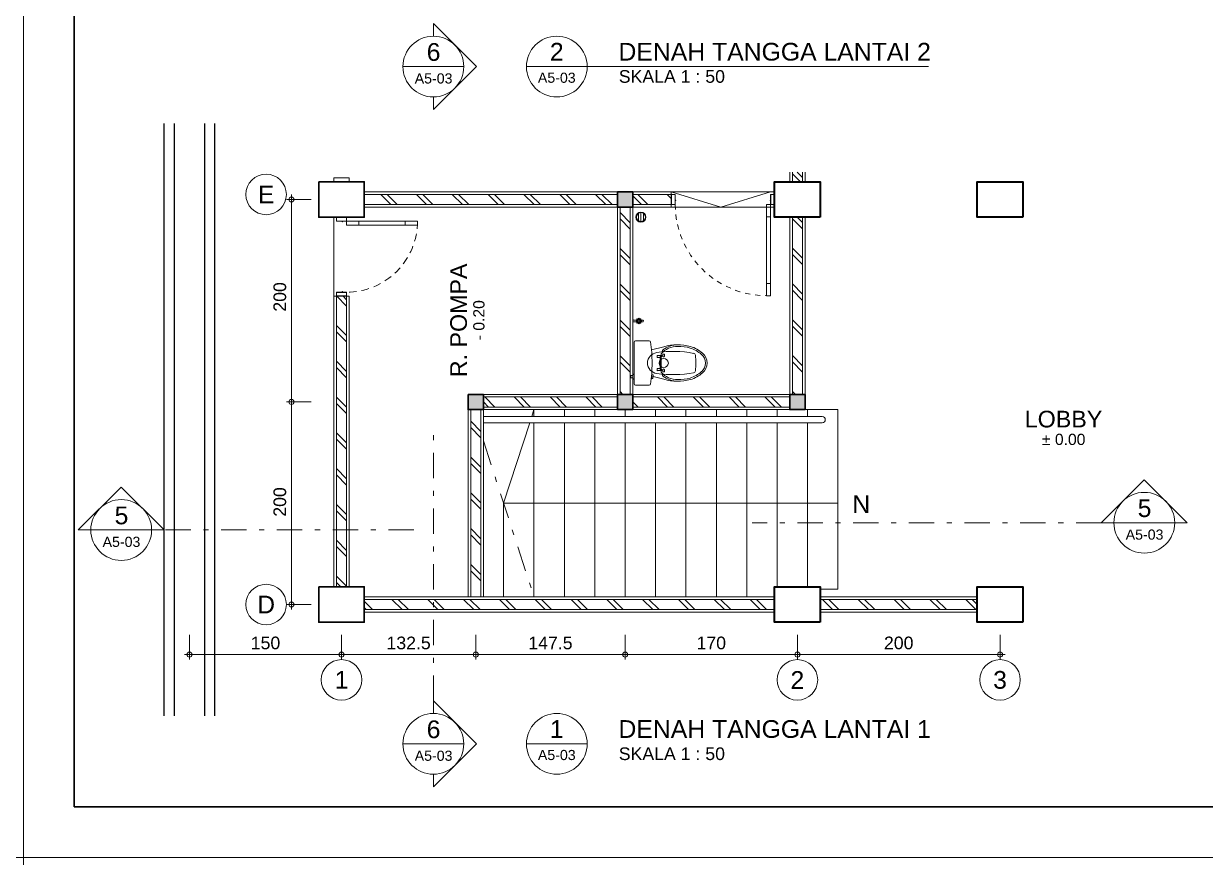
# Model space of a CAD drawing. Header units: millimetres. Extents: x -11 to 1625, y -267 to 180.
# Drawn here: x 1079.21 to 1102.54, y 8 to 24.47 of the extents above; entities that cross this region are included whole.
import ezdxf
from ezdxf.enums import TextEntityAlignment as Align

# ---------------------------------------------------------------- set-up
doc = ezdxf.new("R2010")
doc.units = ezdxf.units.MM
doc.linetypes.add('DASHDOT', pattern=[1, 0.5, -0.25, 0, -0.25])
doc.linetypes.add('HIDDEN', pattern=[0.375, 0.25, -0.125])
for name, color, linetype, lineweight in [('ars', 11, 'Continuous', 5), ('dinding', 5, 'Continuous', 15), ('GRS KOP', 1, 'Continuous', 35), ('kol', 1, 'Continuous', 40), ('KOLOM', 1, 'Continuous', 30), ('kop', 7, 'Continuous', 20), ('KUSEN', 30, 'Continuous', 15), ('lan', 7, 'Continuous', 15), ('not', 7, 'Continuous', 20), ('SANITAIR', 4, 'Continuous', 5), ('sol kol', 8, 'Continuous', 0), ('u', 6, 'Continuous', 20)]:
    doc.layers.add(name, color=color, linetype=linetype, lineweight=lineweight)
doc.styles.add('BARU', font='complex.shx')
doc.styles.add('S', font='SIMPLEX', dxfattribs={"width": 1.1})
doc.styles.get("Standard").update_dxf_attribs({"font": 'ARIALUNI.TTF'})
doc.dimstyles.new('SK 50', dxfattribs={"dimtxt": 0.25, "dimasz": 0.1, "dimexe": 0, "dimexo": 0, "dimgap": 0.1, "dimtad": 1, "dimdec": 0, "dimlfac": 50, "dimzin": 12, "dimdsep": 46, "dimtxsty": 'Standard', "dimblk": 'BULAT', "dimcen": 0.1, "dimclrd": 256, "dimclre": 256, "dimclrt": 256, "dimadec": 0, "dimazin": 3, "dimtfac": 1, "dimtdec": 0, "dimtofl": 0, "dimtmove": 0, "dimatfit": 3, "dimldrblk": 'BULAT', "dimfxl": 0, "dimtolj": 1, "dimtzin": 0, "dimlwd": -1, "dimlwe": -1, "dimarcsym": 0})
pattern_1 = [(135, (1113.98934, 15.99467), (-0.353553, -0.353553), []), (135, (1113.98934, 16.11967), (-0.353553, -0.353553), [])]

# ---------------------------------------------------------------- blocks, each defined once
blk = doc.blocks.new('P 70')
at = {"linetype": 'HIDDEN', "ltscale": 0.3}
blk.add_lwpolyline([(-0.74, 0.1, -0.414214), (-0.04, 0.8, -1.303225)], format="xyb", dxfattribs=at)
for points in [[(-0.04, 0.8), (-0.08, 0.8), (-0.08, 0.68), (-0.04, 0.68)], [(-0.04, 0.68), (-0.08, 0.68), (-0.08, 0.22), (-0.04, 0.22)], [(-0.04, 0.1), (-0.08, 0.1), (-0.08, 0.22), (-0.04, 0.22)], [(-0.735, 0.06), (-0.74, 0.06), (-0.74, 0.061), (-0.74, 0.1), (-0.78, 0.1), (-0.78, 0), (-0.74, 0), (-0.74, 0.056), (-0.735, 0.058)], [(-0.742, 0.002), (-0.778, 0.002), (-0.778, 0.098), (-0.742, 0.098)], [(-0.045, 0.06), (-0.04, 0.06), (-0.04, 0.061), (-0.04, 0.1), (0, 0.1), (0, 0), (-0.04, 0), (-0.04, 0.056), (-0.045, 0.058)], [(-0.038, 0.002), (-0.002, 0.002), (-0.002, 0.098), (-0.038, 0.098)]]:
    blk.add_lwpolyline(points, close=True)
blk = doc.blocks.new('KP')
at = {"layer": 'KOLOM'}
blk.add_lwpolyline([(0.075, -0.075), (-0.075, -0.075), (-0.075, 0.075), (0.075, 0.075), (0.075, -0.075)], dxfattribs=at)
blk = doc.blocks.new('KRAN ATAS')
for p, q in [((-0.019, 0.001), (-0.019, 0)), ((-0.019, 0), (0, 0)), ((-0.018, 0.002), (0, 0.002)), ((-0.009, 0.006), (-0.009, 0.04)), ((0.018, 0.002), (0, 0.002)), ((0.019, 0), (0, 0)), ((0.009, 0.006), (0.009, 0.04)), ((0.019, 0.001), (0.019, 0))]:
    blk.add_line(p, q)
for centre, radius, start, end in [((-0.021, 0.06), 0.0057, 92.509, 270.0343), ((-0.02, 0.06), 0.0057, 105.45, 257.2407), ((0, 0.06), 0.0223, 89.786, 270.2141), ((-0.015, 0.075), 0.0057, 47.464, 224.6597), ((-0.015, 0.074), 0.0057, 60.3207, 212.5415), ((-0.014, 0.046), 0.0057, 154.4974, 295.7282), ((-0.015, 0.045), 0.0057, 142.579, 307.6346), ((-0.018, 0.001), 0.0005, 90, 180), ((0, 0.06), 0.0162, 89.7094, 270.2949), ((-0.013, 0.006), 0.004, 270, 0), ((-0.041, 0.09), 0.0331, 343.1048, 7.2203), ((0, 0.06), 0.0102, 89.532, 270.4679), ((0, 0.096), 0.00865, 90, 191.4881), ((0, 0.08), 0.0057, 89.095, 165.324), ((0, 0.079), 0.0057, 89.095, 152.5938), ((0, 0.041), 0.0057, 205.9652, 266.0615), ((0, 0.04), 0.0057, 191.86, 266.0615), ((0, 0.096), 0.00865, 348.5119, 90), ((0, 0.08), 0.0057, 14.676, 90.905), ((0, 0.079), 0.0057, 27.4062, 90.905), ((0, 0.06), 0.0223, 269.7859, 90.214), ((0, 0.06), 0.0162, 269.7051, 90.2906), ((0, 0.06), 0.0102, 269.5321, 90.468), ((0, 0.04), 0.0057, 273.9385, 348.14), ((0, 0.041), 0.0057, 273.9385, 334.0348), ((0.041, 0.09), 0.0331, 172.7797, 196.8952), ((0.013, 0.006), 0.004, 180, 270), ((0.015, 0.045), 0.0057, 232.3654, 37.421), ((0.015, 0.075), 0.0057, 315.3403, 132.536), ((0.015, 0.074), 0.0057, 327.4585, 119.6793), ((0.014, 0.046), 0.0057, 244.2718, 25.5026), ((0.018, 0.001), 0.0005, 0, 90), ((0.021, 0.06), 0.0057, 269.9657, 87.491), ((0.02, 0.06), 0.0057, 282.7593, 74.55)]:
    blk.add_arc(centre, radius, start, end)
blk = doc.blocks.new('CLOSET ATAS')
for p, q in [((0, 0.207), (0, 0)), ((0.014, 0.22), (0.148, 0.22)), ((0.171, 0.13), (0.294, 0.161)), ((0.282, 0.125), (0.282, 0.107)), ((0, -0.206), (0, 0)), ((0.228, 0.073), (0.228, 0.058)), ((0.231, 0.075), (0.273, 0.075)), ((0.231, 0.055), (0.256, 0.055)), ((0.256, 0.055), (0.259, 0.063)), ((0.256, 0.055), (0.256, 0)), ((0.256, -0.055), (0.256, 0)), ((0.259, 0.063), (0.273, 0.063)), ((0.266, 0.075), (0.266, 0.088)), ((0.266, 0.063), (0.266, 0)), ((0.266, -0.063), (0.266, 0)), ((0.273, 0.075), (0.273, 0.063)), ((0.285, 0.085), (0.285, 0.065)), ((0.296, 0.088), (0.288, 0.088)), ((0.296, 0.062), (0.288, 0.062)), ((0.299, 0.085), (0.299, 0.065)), ((-0.013, -0.107), (-0.013, -0.164)), ((0.173, -0.116), (0.185, -0.116)), ((0.228, -0.073), (0.228, -0.058)), ((0.231, -0.055), (0.256, -0.055)), ((0.231, -0.075), (0.273, -0.075)), ((0.256, -0.055), (0.259, -0.063)), ((0.259, -0.063), (0.273, -0.063)), ((0.266, -0.075), (0.266, -0.088)), ((0.273, -0.075), (0.273, -0.063)), ((0.282, -0.125), (0.282, -0.107)), ((0.285, -0.065), (0.285, -0.085)), ((0.296, -0.062), (0.288, -0.062)), ((0.296, -0.088), (0.288, -0.088)), ((0.299, -0.065), (0.299, -0.085)), ((-0.013, -0.124), (-0.031, -0.124)), ((-0.031, -0.124), (-0.031, -0.146)), ((-0.031, -0.146), (-0.013, -0.146)), ((0.014, -0.22), (0.148, -0.22)), ((0.171, -0.138), (0.185, -0.138)), ((0.173, -0.151), (0.173, -0.138)), ((0.175, -0.154), (0.182, -0.154)), ((0.184, -0.138), (0.184, -0.151)), ((0.188, -0.119), (0.188, -0.136)), ((0.188, -0.134), (0.294, -0.161))]:
    blk.add_line(p, q)
blk.add_circle((0.292, 0), 0.046)
for centre, radius, start, end in [((0.014, 0.207), 0.0135, 90, 180), ((0.148, 0.205), 0.015, 8.087, 90), ((-1.27, 0.004), 1.447, 359.8599, 8.087), ((0.429, -0.051), 0.215, 89.4826, 138.7405), ((0.287, 0.125), 0.005, 128.7411, 180), ((0.429, -0.051), 0.231, 89.4826, 128.7411), ((0.431, -0.32), 0.5, 75.2789, 105.8515), ((0.431, -0.32), 0.484, 75.2789, 90), ((0.465, -0.141), 0.302, 48.5371, 73.1314), ((0.465, -0.141), 0.318, 48.5371, 73.1314), ((0.235, 0), 0.103, 95.4936, 264.5064), ((-1.27, -0.004), 1.447, 351.913, 0.1401), ((0.385, -0.951), 1.066, 79.0461, 98.6197), ((0.231, 0.073), 0.00271, 90, 180), ((0.231, 0.058), 0.00271, 180, 270), ((0.271, 0.088), 0.005, 138.7405, 180), ((0.288, 0.085), 0.00307, 90, 180), ((0.288, 0.065), 0.00307, 180, 270), ((0.296, 0.085), 0.00307, 0, 90), ((0.296, 0.065), 0.00307, 270, 0), ((0.585, 0.076), 0.02, 7.8459, 81.6038), ((0.035, 0), 0.575, 352.1541, 7.8459), ((0.59, 0), 0.114, 0, 48.6581), ((0.59, 0), 0.114, 311.3419, 0), ((0.59, 0), 0.13, 0, 48.6581), ((0.59, 0), 0.13, 311.3419, 0), ((-0.016, -0.123), 0.0171, 24.4122, 79.3868), ((0.185, -0.119), 0.00271, 0, 90), ((0.385, 0.948), 1.063, 261.358, 280.9763), ((0.231, -0.058), 0.00271, 90, 180), ((0.231, -0.073), 0.00271, 180, 270), ((0.271, -0.088), 0.005, 180, 221.2595), ((0.429, 0.051), 0.215, 221.2595, 270.5174), ((0.288, -0.065), 0.00307, 90, 180), ((0.288, -0.085), 0.00307, 180, 270), ((0.296, -0.065), 0.00307, 0, 90), ((0.296, -0.085), 0.00307, 270, 0), ((0.465, 0.141), 0.302, 286.8686, 311.4629), ((0.465, 0.141), 0.318, 286.8686, 311.4629), ((0.585, -0.076), 0.02, 278.3962, 352.1541), ((-0.016, -0.147), 0.0171, 280.6132, 335.5878), ((0.014, -0.206), 0.0135, 180, 270), ((0.148, -0.205), 0.015, 270, 351.913), ((0.175, -0.151), 0.00271, 180, 270), ((0.182, -0.151), 0.00271, 270, 0), ((0.185, -0.136), 0.00271, 270, 0), ((0.287, -0.125), 0.005, 180, 231.2589), ((0.429, 0.051), 0.231, 231.2589, 270.5174), ((0.431, 0.32), 0.5, 254.1485, 284.7211), ((0.431, 0.32), 0.484, 270, 284.7211)]:
    blk.add_arc(centre, radius, start, end)
blk = doc.blocks.new('*X6')
at = {"color": 0}
for p, q in [((18.491, 19.193), (18.579, 19.193)), ((18.499, 19.218), (18.572, 19.218)), ((18.499, 19.168), (18.572, 19.168))]:
    blk.add_line(p, q, dxfattribs=at)
blk = doc.blocks.new('SFLOOR')
for radius in [0.05, 0.0442]:
    blk.add_circle((0, 0), radius)
blk.add_blockref('*X6', (-18.535, -19.193))
blk = doc.blocks.new('NOTASI RUANG')
at = {"layer": 'not'}
for height, p in [(0.26, (-0.011, 0.3)), (0.175, (-0.009, -0.017))]:
    blk.add_attdef('RUANG', text='', height=height, dxfattribs=at).set_placement(p, align=Align.MIDDLE_CENTER)
blk = doc.blocks.new('kop')
at = {"layer": 'GRS KOP'}
blk.add_lwpolyline([(1, 54), (83, 54), (83, 1), (1, 1)], close=True, dxfattribs=at)
at = {"layer": 'kop', "color": 7}
for p, q in [((84, 55), (0, 55)), ((0, 55), (0, 0)), ((84, 55), (84, 0)), ((84, 55), (84, 0)), ((0, 0), (84, 0))]:
    blk.add_line(p, q, dxfattribs=at)
at = {"layer": 'kop', "style": 'BARU', "flags": 4}
for p, height in [((73.8, 5.4), 0.35), ((80.303, 5.382), 0.25), ((73.8, 4.9), 0.35), ((80.303, 4.882), 0.25), ((73.8, 4.4), 0.35), ((80.303, 4.382), 0.25)]:
    blk.add_attdef('-', p, '', height=height, dxfattribs=at)
at = {"layer": 'kop', "flags": 4}
for tag, p in [('AR-00', (78.057, 2.648)), ('00', (81.238, 2.647))]:
    blk.add_attdef(tag, text='', height=0.35, dxfattribs=at).set_placement(p, align=Align.MIDDLE)
blk = doc.blocks.new('Ndtpd')
blk.add_line((0.747, 0), (-0.747, 0))
blk.add_circle((0, 0), 0.747)
at = {"flags": 4}
for tag, height, p in [('NO', 0.5, (0, 0.148)), ('NOLBR', 0.3, (0, -0.398))]:
    blk.add_attdef(tag, text='', height=height, dxfattribs=at).set_placement(p, align=Align.CENTER)
for tag, p, height in [('NDTPD', (1.516, 0.148), 0.5), ('SKALA', (1.523, -0.398), 0.3)]:
    blk.add_attdef(tag, p, '', height=height, dxfattribs=at)
blk = doc.blocks.new('BULAT')
for p, q in [((-1, 0), (1, 0)), ((0, -1), (0, 1))]:
    blk.add_line(p, q)
blk.add_circle((0, 0), 0.5)
blk = doc.blocks.new('*D153')
at = {"layer": 'Defpoints', "color": 0, "ltscale": 0.15}
for p in [(1084.501, 16.995), (1084.889, 16.995), (1084.889, 12.995)]:
    blk.add_point(p, dxfattribs=at)
at = {"layer": 'u', "ltscale": 0.15}
for p, q in [((1084.889, 16.995), (1084.501, 16.995)), ((1084.501, 13.095), (1084.501, 16.895)), ((1084.889, 12.995), (1084.501, 12.995))]:
    blk.add_line(p, q, dxfattribs=at)
at = {"layer": 'u', "ltscale": 0.15, "xscale": 0.1, "yscale": 0.1, "zscale": 0.1}
for p, rotation in [((1084.501, 16.995), 90), ((1084.501, 12.995), 270)]:
    blk.add_blockref('BULAT', p, dxfattribs=dict(at, rotation=rotation))
at = {"layer": 'u', "ltscale": 0.15, "insert": (1084.273, 15.02), "char_height": 0.25, "attachment_point": 5, "rotation": 90}
blk.add_mtext('\\A1;200', dxfattribs=at)
blk = doc.blocks.new('NAV')
blk.add_circle((0, -0.4), 0.4)
at = {"style": 'S', "width": 0.75, "flags": 4}
blk.add_attdef('AV', text='', height=0.3, dxfattribs=at).set_placement((0, -0.4), align=Align.MIDDLE)
blk = doc.blocks.new('*D154')
at = {"layer": 'Defpoints', "color": 0, "ltscale": 0.15}
for p in [(1084.501, 20.995), (1084.889, 20.995), (1084.889, 16.995)]:
    blk.add_point(p, dxfattribs=at)
at = {"layer": 'u', "ltscale": 0.15}
for p, q in [((1084.889, 20.995), (1084.501, 20.995)), ((1084.501, 17.095), (1084.501, 20.895)), ((1084.889, 16.995), (1084.501, 16.995))]:
    blk.add_line(p, q, dxfattribs=at)
at = {"layer": 'u', "ltscale": 0.15, "xscale": 0.1, "yscale": 0.1, "zscale": 0.1}
for p, rotation in [((1084.501, 20.995), 90), ((1084.501, 16.995), 270)]:
    blk.add_blockref('BULAT', p, dxfattribs=dict(at, rotation=rotation))
at = {"layer": 'u', "ltscale": 0.15, "insert": (1084.273, 19.07), "char_height": 0.25, "attachment_point": 5, "rotation": 90}
blk.add_mtext('\\A1;200', dxfattribs=at)
blk = doc.blocks.new('*D155')
at = {"layer": 'Defpoints', "color": 0, "ltscale": 0.15}
for p in [(1085.489, 12.395), (1088.139, 12.395), (1085.489, 12.006)]:
    blk.add_point(p, dxfattribs=at)
at = {"layer": 'u', "ltscale": 0.15}
for p, q in [((1085.489, 12.395), (1085.489, 12.006)), ((1088.139, 12.395), (1088.139, 12.006)), ((1088.039, 12.006), (1085.589, 12.006))]:
    blk.add_line(p, q, dxfattribs=at)
at = {"layer": 'u', "ltscale": 0.15, "xscale": 0.1, "yscale": 0.1, "zscale": 0.1, "rotation": 180}
blk.add_blockref('BULAT', (1085.489, 12.006), dxfattribs=at)
at = {"layer": 'u', "ltscale": 0.15, "xscale": 0.1, "yscale": 0.1, "zscale": 0.1}
blk.add_blockref('BULAT', (1088.139, 12.006), dxfattribs=at)
at = {"layer": 'u', "ltscale": 0.15, "insert": (1086.814, 12.234), "char_height": 0.25, "attachment_point": 5}
blk.add_mtext('\\A1;132.5', dxfattribs=at)
blk = doc.blocks.new('*D156')
at = {"layer": 'Defpoints', "color": 0, "ltscale": 0.15}
for p in [(1088.139, 12.395), (1091.089, 12.395), (1088.139, 12.006)]:
    blk.add_point(p, dxfattribs=at)
at = {"layer": 'u', "ltscale": 0.15}
for p, q in [((1088.139, 12.395), (1088.139, 12.006)), ((1091.089, 12.395), (1091.089, 12.006)), ((1090.989, 12.006), (1088.239, 12.006))]:
    blk.add_line(p, q, dxfattribs=at)
at = {"layer": 'u', "ltscale": 0.15, "xscale": 0.1, "yscale": 0.1, "zscale": 0.1, "rotation": 180}
blk.add_blockref('BULAT', (1088.139, 12.006), dxfattribs=at)
at = {"layer": 'u', "ltscale": 0.15, "xscale": 0.1, "yscale": 0.1, "zscale": 0.1}
blk.add_blockref('BULAT', (1091.089, 12.006), dxfattribs=at)
at = {"layer": 'u', "ltscale": 0.15, "insert": (1089.614, 12.234), "char_height": 0.25, "attachment_point": 5}
blk.add_mtext('\\A1;147.5', dxfattribs=at)
blk = doc.blocks.new('*D157')
at = {"layer": 'Defpoints', "color": 0, "ltscale": 0.15}
for p in [(1091.089, 12.395), (1094.489, 12.395), (1091.089, 12.006)]:
    blk.add_point(p, dxfattribs=at)
at = {"layer": 'u', "ltscale": 0.15}
for p, q in [((1091.089, 12.395), (1091.089, 12.006)), ((1094.489, 12.395), (1094.489, 12.006)), ((1094.389, 12.006), (1091.189, 12.006))]:
    blk.add_line(p, q, dxfattribs=at)
at = {"layer": 'u', "ltscale": 0.15, "xscale": 0.1, "yscale": 0.1, "zscale": 0.1, "rotation": 180}
blk.add_blockref('BULAT', (1091.089, 12.006), dxfattribs=at)
at = {"layer": 'u', "ltscale": 0.15, "xscale": 0.1, "yscale": 0.1, "zscale": 0.1}
blk.add_blockref('BULAT', (1094.489, 12.006), dxfattribs=at)
at = {"layer": 'u', "ltscale": 0.15, "insert": (1092.789, 12.234), "char_height": 0.25, "attachment_point": 5}
blk.add_mtext('\\A1;170', dxfattribs=at)
blk = doc.blocks.new('*D158')
at = {"layer": 'Defpoints', "color": 0, "ltscale": 0.15}
for p in [(1082.489, 12.395), (1085.489, 12.395), (1082.489, 12.006)]:
    blk.add_point(p, dxfattribs=at)
at = {"layer": 'u', "ltscale": 0.15}
for p, q in [((1082.489, 12.395), (1082.489, 12.006)), ((1085.489, 12.395), (1085.489, 12.006)), ((1085.389, 12.006), (1082.589, 12.006))]:
    blk.add_line(p, q, dxfattribs=at)
at = {"layer": 'u', "ltscale": 0.15, "xscale": 0.1, "yscale": 0.1, "zscale": 0.1, "rotation": 180}
blk.add_blockref('BULAT', (1082.489, 12.006), dxfattribs=at)
at = {"layer": 'u', "ltscale": 0.15, "xscale": 0.1, "yscale": 0.1, "zscale": 0.1}
blk.add_blockref('BULAT', (1085.489, 12.006), dxfattribs=at)
at = {"layer": 'u', "ltscale": 0.15, "insert": (1083.989, 12.234), "char_height": 0.25, "attachment_point": 5}
blk.add_mtext('\\A1;150', dxfattribs=at)
blk = doc.blocks.new('*D162')
at = {"layer": 'Defpoints', "color": 0, "ltscale": 0.15}
for p in [(1094.489, 12.395), (1098.489, 12.395), (1094.489, 12.006)]:
    blk.add_point(p, dxfattribs=at)
at = {"layer": 'u', "ltscale": 0.15}
for p, q in [((1094.489, 12.395), (1094.489, 12.006)), ((1098.489, 12.395), (1098.489, 12.006)), ((1098.389, 12.006), (1094.589, 12.006))]:
    blk.add_line(p, q, dxfattribs=at)
at = {"layer": 'u', "ltscale": 0.15, "xscale": 0.1, "yscale": 0.1, "zscale": 0.1, "rotation": 180}
blk.add_blockref('BULAT', (1094.489, 12.006), dxfattribs=at)
at = {"layer": 'u', "ltscale": 0.15, "xscale": 0.1, "yscale": 0.1, "zscale": 0.1}
blk.add_blockref('BULAT', (1098.489, 12.006), dxfattribs=at)
at = {"layer": 'u', "ltscale": 0.15, "insert": (1096.489, 12.234), "char_height": 0.25, "attachment_point": 5}
blk.add_mtext('\\A1;200', dxfattribs=at)
blk = doc.blocks.new('Npkn')
for p, q in [((0, 0.849), (0.849, 0)), ((0, 0.849), (0, 0.6)), ((0.6, 0), (-0.6, 0)), ((0, -0.849), (0.849, 0)), ((0, -0.6), (0, -0.849))]:
    blk.add_line(p, q)
blk.add_circle((0, 0), 0.6)
at = {"color": 5, "style": 'S', "width": 0.75, "flags": 4}
blk.add_attdef('NO', text='', height=0.3, dxfattribs=at).set_placement((0.005, 0.113), align=Align.CENTER)
at = {"style": 'S', "width": 0.75, "flags": 4}
blk.add_attdef('NOLBR', text='', height=0.2, dxfattribs=at).set_placement((0.005, -0.334), align=Align.CENTER)
blk = doc.blocks.new('Npa')
for p, q in [((-0.849, 0), (0, 0.849)), ((0.849, 0), (0, 0.849)), ((0.849, 0), (-0.849, 0))]:
    blk.add_line(p, q)
blk.add_circle((0, 0), 0.6)
at = {"color": 5, "style": 'S', "width": 0.75, "flags": 4}
blk.add_attdef('NO', text='', height=0.3, dxfattribs=at).set_placement((0.005, 0.113), align=Align.CENTER)
at = {"style": 'S', "width": 0.75, "flags": 4}
blk.add_attdef('NOLBR', text='', height=0.2, dxfattribs=at).set_placement((0.005, -0.334), align=Align.CENTER)

msp = doc.modelspace()

# ---------------------------------------------------------------- hatches: boundary and pattern name
at = {"layer": 'ars'}
h = msp.add_hatch(dxfattribs=at)
h.set_pattern_fill('TEMBOK', color=256, scale=0.5, angle=90)
h.set_pattern_definition([(135, (1113.98934, 16.04467), (-0.353553, -0.353553), []), (135, (1113.98934, 16.16967), (-0.353553, -0.353553), [])])
h.paths.add_polyline_path([(1094.3893442, 21.5346715), (1094.3893442, 21.3446715), (1094.5893442, 21.3446715), (1094.5893442, 21.5346715)])
h = msp.add_hatch(dxfattribs=at)
h.set_pattern_fill('TEMBOK', color=256, scale=0.5, angle=90)
h.set_pattern_definition(pattern_1)
h.paths.add_polyline_path([(1090.9393442, 21.0946715), (1085.9393442, 21.0946715), (1085.9393442, 20.8946715), (1090.9393442, 20.8946715)])
h = msp.add_hatch(dxfattribs=at)
h.set_pattern_fill('TEMBOK', color=256, scale=0.5, angle=90)
h.set_pattern_definition(pattern_1)
h.paths.add_polyline_path([(1091.9993442, 20.8946715), (1091.9993442, 21.0946715), (1091.2393442, 21.0946715), (1091.2393442, 20.8946715)])
h = msp.add_hatch(dxfattribs=at)
h.set_pattern_fill('TEMBOK', color=256, scale=0.5, angle=90)
h.set_pattern_definition(pattern_1)
h.paths.add_polyline_path([(1090.9893442, 20.8446715), (1090.9893442, 17.1446715), (1091.1893442, 17.1446715), (1091.1893442, 20.8446715)])
h = msp.add_hatch(dxfattribs=at)
h.set_pattern_fill('TEMBOK', color=256, scale=0.5, angle=90)
h.set_pattern_definition([(135, (1113.98934, 17.98467), (-0.353553, -0.353553), []), (135, (1113.98934, 18.10967), (-0.353553, -0.353553), [])])
h.paths.add_polyline_path([(1094.3893442, 20.6446715), (1094.3893442, 17.1446715), (1094.5893442, 17.1446715), (1094.5893442, 20.6446715)])
h = msp.add_hatch(dxfattribs=at)
h.set_pattern_fill('TEMBOK', color=256, scale=0.5, angle=90)
h.set_pattern_definition([(135, (1113.98934, 15.94467), (-0.353553, -0.353553), []), (135, (1113.98934, 16.06967), (-0.353553, -0.353553), [])])
h.paths.add_polyline_path([(1085.3893442, 13.3446715), (1085.5893442, 13.3446715), (1085.5893442, 19.0846715), (1085.3893442, 19.0846715)])
h = msp.add_hatch(dxfattribs=at)
h.set_pattern_fill('TEMBOK', color=256, scale=0.5, angle=90)
h.set_pattern_definition([(135, (1113.98934, 16.04467), (-0.353553, -0.353553), []), (135, (1113.98934, 16.16967), (-0.353553, -0.353553), [])])
h.paths.add_polyline_path([(1091.2393442, 17.0946715), (1091.2393442, 16.8946715), (1094.3393442, 16.8946715), (1094.3393442, 17.0946715)])
h.paths.add_polyline_path([(1090.9393442, 16.8946715), (1090.9393442, 17.0946715), (1088.2893442, 17.0946715), (1088.2893442, 16.8946715)])
h = msp.add_hatch(dxfattribs=at)
h.set_pattern_fill('TEMBOK', color=256, scale=0.5, angle=90)
h.set_pattern_definition(pattern_1)
h.paths.add_polyline_path([(1088.0393442, 13.1446715), (1088.0393442, 16.8446715), (1088.2393442, 16.8446715), (1088.2393442, 13.1446715)])
h = msp.add_hatch(dxfattribs=at)
h.set_pattern_fill('TEMBOK', color=256, scale=0.5, angle=90)
h.set_pattern_definition(pattern_1)
h.paths.add_polyline_path([(1085.9393442, 13.0946715), (1085.9393442, 12.8946715), (1094.0893442, 12.8946715), (1094.0893442, 13.0946715)])
h = msp.add_hatch(dxfattribs=at)
h.set_pattern_fill('TEMBOK', color=256, scale=0.5, angle=90)
h.set_pattern_definition([(135, (1107.63934, 15.99467), (-0.353553, -0.353553), []), (135, (1107.63934, 16.11967), (-0.353553, -0.353553), [])])
h.paths.add_polyline_path([(1098.0393442, 12.8946715), (1098.0393442, 13.0946715), (1094.8893442, 13.0946715), (1094.8893442, 12.8946715)])
at = {"layer": 'sol kol'}
for points in [[(1090.9393442, 21.1446715), (1090.9393442, 20.8446715), (1091.2393442, 20.8446715), (1091.2393442, 21.1446715)], [(1087.9893442, 17.1446715), (1087.9893442, 16.8446715), (1088.2893442, 16.8446715), (1088.2893442, 17.1446715)], [(1090.9393442, 17.1446715), (1090.9393442, 16.8446715), (1091.2393442, 16.8446715), (1091.2393442, 17.1446715)], [(1094.3393442, 17.1446715), (1094.3393442, 16.8446715), (1094.6393442, 16.8446715), (1094.6393442, 17.1446715)]]:
    msp.add_hatch(color=256, dxfattribs=at).paths.add_polyline_path(points)

# ---------------------------------------------------------------- linework, layer by layer
for p, q in [((1081.9893442, 10.7966123), (1081.9893442, 22.4946715)), ((1082.1893442, 10.7966123), (1082.1893442, 22.4946715)), ((1082.7893442, 10.7966123), (1082.7893442, 22.4946715)), ((1082.9893442, 10.7966123), (1082.9893442, 22.4946715))]:
    msp.add_line(p, q)
at = {"layer": 'ars'}
for p, q in [((1094.9768442, 16.7071715), (1088.2893442, 16.7071715)), ((1094.9768442, 16.5821715), (1088.2893442, 16.5821715))]:
    msp.add_line(p, q, dxfattribs=at)
for points in [[(1094.5893442, 21.5346715), (1094.5893442, 21.3446715), (1094.3893442, 21.3446715), (1094.3893442, 21.5346715)], [(1091.9993442, 21.0946715), (1091.2393442, 21.0946715), (1091.2393442, 20.8946715), (1091.9993442, 20.8946715)], [(1091.9993442, 21.1446715), (1092.9793442, 20.8446715), (1093.9593442, 21.1446715)], [(1085.3893442, 13.3446715), (1085.3893442, 19.0846715), (1085.5893442, 19.0846715), (1085.5893442, 13.3446715)], [(1090.9393442, 17.0946715), (1088.2893442, 17.0946715), (1088.2893442, 16.8946715), (1090.9393442, 16.8946715)], [(1091.2393442, 16.8946715), (1094.3393442, 16.8946715), (1094.3393442, 17.0946715), (1091.2393442, 17.0946715)], [(1094.0393442, 13.0946715), (1085.9393442, 13.0946715)], [(1098.0393442, 13.0946715), (1094.9393442, 13.0946715)], [(1085.9393442, 12.8946715), (1094.0393442, 12.8946715)], [(1094.9393442, 12.8946715), (1098.0393442, 12.8946715)]]:
    msp.add_lwpolyline(points, dxfattribs=at)
for points in [[(1090.9393442, 21.0946715), (1085.9393442, 21.0946715), (1085.9393442, 20.8946715), (1090.9393442, 20.8946715)], [(1091.9993442, 20.8446715), (1094.0393442, 20.8446715), (1094.0393442, 21.1446715), (1091.9993442, 21.1446715)], [(1090.9893442, 20.8446715), (1090.9893442, 17.1446715), (1091.1893442, 17.1446715), (1091.1893442, 20.8446715)], [(1094.3893442, 20.6446715), (1094.3893442, 17.1446715), (1094.5893442, 17.1446715), (1094.5893442, 20.6446715)], [(1088.0393442, 13.1446715), (1088.0393442, 16.8446715), (1088.2393442, 16.8446715), (1088.2393442, 13.1446715)]]:
    msp.add_lwpolyline(points, close=True, dxfattribs=at)
msp.add_arc((1094.9768442, 16.6446715), 0.0625, 270, 90, dxfattribs=at)
at = {"layer": 'dinding'}
for points in [[(1094.6393442, 21.5346715), (1094.6393442, 21.3446715), (1094.3393442, 21.3446715), (1094.3393442, 21.5346715)], [(1091.9993442, 21.1446715), (1091.2393442, 21.1446715), (1091.2393442, 20.8446715), (1091.9993442, 20.8446715)], [(1085.3393442, 13.3446715), (1085.3393442, 19.0846715), (1085.6393442, 19.0846715), (1085.6393442, 13.3446715)], [(1094.0393442, 13.1446715), (1085.9393442, 13.1446715)], [(1098.0393442, 13.1446715), (1094.9393442, 13.1446715)], [(1085.9393442, 12.8446715), (1094.0393442, 12.8446715)], [(1094.9393442, 12.8446715), (1098.0393442, 12.8446715)]]:
    msp.add_lwpolyline(points, dxfattribs=at)
for points in [[(1085.3393442, 21.3446715), (1085.3393442, 21.4246715), (1085.6393442, 21.4246715), (1085.6393442, 21.3446715)], [(1090.9393442, 21.1446715), (1085.9393442, 21.1446715), (1085.9393442, 20.8446715), (1090.9393442, 20.8446715)], [(1090.9393442, 20.8446715), (1090.9393442, 17.1446715), (1091.2393442, 17.1446715), (1091.2393442, 20.8446715)], [(1094.3393442, 20.6446715), (1094.3393442, 17.1446715), (1094.6393442, 17.1446715), (1094.6393442, 20.6446715)], [(1094.3393442, 17.1446715), (1088.2893442, 17.1446715), (1088.2893442, 16.8446715), (1094.3393442, 16.8446715)], [(1087.9893442, 13.1446715), (1087.9893442, 16.8446715), (1088.2893442, 16.8446715), (1088.2893442, 13.1446715)]]:
    msp.add_lwpolyline(points, close=True, dxfattribs=at)
at = {"layer": 'kol'}
for points in [[(1094.9393442, 20.6446715), (1094.0393442, 20.6446715), (1094.0393442, 21.3446715), (1094.9393442, 21.3446715)], [(1098.9393442, 20.6446715), (1098.0393442, 20.6446715), (1098.0393442, 21.3446715), (1098.9393442, 21.3446715)], [(1094.9393442, 12.6446715), (1094.0393442, 12.6446715), (1094.0393442, 13.3446715), (1094.9393442, 13.3446715)], [(1098.9393442, 12.6446715), (1098.0393442, 12.6446715), (1098.0393442, 13.3446715), (1098.9393442, 13.3446715)]]:
    msp.add_lwpolyline(points, close=True, dxfattribs=at)
at = {"layer": 'KOLOM'}
for points in [[(1085.0393442, 21.3446715), (1085.0393442, 20.6446715), (1085.9393442, 20.6446715), (1085.9393442, 21.3446715)], [(1085.0393442, 13.3446715), (1085.0393442, 12.6446715), (1085.9393442, 12.6446715), (1085.9393442, 13.3446715)]]:
    msp.add_lwpolyline(points, close=True, dxfattribs=at)
at = {"layer": 'KUSEN'}
for points in [[(1092.0891208, 20.9746715), (1092.0793442, 20.9746715), (1092.0793442, 20.9717668), (1092.0793442, 20.8946715), (1091.9993442, 20.8946715), (1091.9993442, 21.0946715), (1092.0793442, 21.0946715), (1092.0793442, 20.9816836), (1092.0891208, 20.978166)], [(1092.0753442, 21.0906715), (1092.0033442, 21.0906715), (1092.0033442, 20.8986715), (1092.0753442, 20.8986715)], [(1093.9495676, 20.9746715), (1093.9593442, 20.9746715), (1093.9593442, 20.9717668), (1093.9593442, 20.8946715), (1094.0393442, 20.8946715), (1094.0393442, 21.0946715), (1093.9593442, 21.0946715), (1093.9593442, 20.9816836), (1093.9495676, 20.978166)], [(1093.9633442, 21.0906715), (1094.0353442, 21.0906715), (1094.0353442, 20.8986715), (1093.9633442, 20.8986715)], [(1093.9593442, 20.8946715), (1093.8793442, 20.8946715), (1093.8793442, 20.6546715), (1093.9593442, 20.6546715)], [(1093.9593442, 19.3346715), (1093.8793442, 19.3346715), (1093.8793442, 20.6546715), (1093.9593442, 20.6546715)], [(1093.9593442, 19.0946715), (1093.8793442, 19.0946715), (1093.8793442, 19.3346715), (1093.9593442, 19.3346715)]]:
    msp.add_lwpolyline(points, close=True, dxfattribs=at)
at = {"layer": 'KUSEN', "linetype": 'HIDDEN', "ltscale": 0.3}
msp.add_lwpolyline([(1092.0793442, 20.8946715, 0.4142135624), (1093.8793442, 19.0946715, 1.3032253728)], format="xyb", dxfattribs=at)
at = {"layer": 'lan'}
for p, q in [((1089.2893442, 16.8446715), (1089.2447496, 16.7071715)), ((1089.2893442, 16.8446715), (1089.2893442, 16.7071715)), ((1089.8893442, 16.8446715), (1089.8893442, 16.7071715)), ((1090.4893442, 16.8446715), (1090.4893442, 16.7071715)), ((1091.0893442, 16.8446715), (1091.0893442, 16.7071715)), ((1091.6893442, 16.8446715), (1091.6893442, 16.7071715)), ((1092.2893442, 16.8446715), (1092.2893442, 16.7071715)), ((1092.8893442, 16.8446715), (1092.8893442, 16.7071715)), ((1093.4893442, 16.8446715), (1093.4893442, 16.7071715)), ((1094.0893442, 16.8446715), (1094.0893442, 16.7071715)), ((1094.6393442, 16.8446715), (1095.2893442, 16.8446715)), ((1094.6893442, 16.8446715), (1094.6893442, 16.7071715)), ((1095.2893442, 16.8446715), (1095.2893442, 13.2946715)), ((1089.2042091, 16.5821715), (1088.6893442, 14.9946715)), ((1089.2893442, 16.5821715), (1089.2893442, 13.1446715)), ((1089.8893442, 16.5821715), (1089.8893442, 13.1446715)), ((1090.4893442, 16.5821715), (1090.4893442, 13.1446715)), ((1091.0893442, 16.5821715), (1091.0893442, 13.1446715)), ((1091.6893442, 16.5821715), (1091.6893442, 13.1446715)), ((1092.2893442, 16.5821715), (1092.2893442, 13.1446715)), ((1092.8893442, 16.5821715), (1092.8893442, 13.1446715)), ((1093.4893442, 16.5821715), (1093.4893442, 13.1446715)), ((1094.0893442, 16.5821715), (1094.0893442, 13.3446715)), ((1094.6893442, 16.5821715), (1094.6893442, 13.3446715)), ((1088.6893442, 14.9946715), (1088.6893442, 13.1446715)), ((1095.2893442, 13.2946715), (1094.9393442, 13.2946715))]:
    msp.add_line(p, q, dxfattribs=at)
at = {"layer": 'lan', "linetype": 'DASHDOT'}
msp.add_line((1088.2893442, 16.2280048), (1089.2893442, 13.1446715), dxfattribs=at)
at = {"layer": 'lan'}
for points in [[(1085.3393442, 19.0846715), (1085.3393442, 20.6446715)], [(1093.9293442, 16.8446715), (1088.2893442, 16.8446715)]]:
    msp.add_lwpolyline(points, dxfattribs=at)
at = {"layer": 'not'}
for p, q in [((1090.3393442, 23.6199393), (1097.0781567, 23.6199393)), ((1095.2893442, 14.9946715), (1088.6893442, 14.9946715))]:
    msp.add_line(p, q, dxfattribs=at)
at = {"layer": 'not', "linetype": 'DASHDOT'}
for p, q in [((1087.302337, 11.0905205), (1087.302337, 16.472975)), ((1086.9149886, 14.4665024), (1081.9893442, 14.4665024)), ((1100.4893442, 14.6101589), (1093.5966392, 14.6101589))]:
    msp.add_line(p, q, dxfattribs=at)
at = {"layer": 'u'}
msp.add_lwpolyline([(1091.9993442, 20.8446715), (1091.9993442, 21.1446715)], dxfattribs=at)

# ---------------------------------------------------------------- block references
ref = msp.add_blockref('NOTASI RUANG', (1088.1791398, 18.6213345), dxfattribs=dict(xscale=1.264792453639075, yscale=1.264792453639075, zscale=1.264792453639075, rotation=90))
ref.add_attrib('RUANG', '- 0.20', dxfattribs={"layer": 'not', "height": 0.22157254, "rotation": 90}).set_placement((1088.2009698, 18.6103704), align=Align.MIDDLE_CENTER)
ref.add_attrib('RUANG', 'R. POMPA', dxfattribs={"layer": 'not', "height": 0.32863547, "rotation": 90}).set_placement((1087.7999709, 18.6072029), align=Align.MIDDLE_CENTER)
ref = msp.add_blockref('NOTASI RUANG', (1099.7568292, 16.278057), dxfattribs=dict(xscale=1.264792453639075, yscale=1.264792453639075, zscale=1.264792453639075))
ref.add_attrib('RUANG', '%%P 0.00', dxfattribs={"layer": 'not', "height": 0.22157254}).set_placement((1099.7458651, 16.2562269), align=Align.MIDDLE_CENTER)
ref.add_attrib('RUANG', 'LOBBY', dxfattribs={"layer": 'not', "height": 0.32863547}).set_placement((1099.7426976, 16.6572258), align=Align.MIDDLE_CENTER)
at = {"layer": 'KOLOM', "xscale": -2, "yscale": 2, "zscale": 2, "rotation": 270}
for p in [(1091.0893442, 20.9946715), (1088.1393442, 16.9946715), (1091.0893442, 16.9946715), (1094.4893442, 16.9946715)]:
    msp.add_blockref('KP', p, dxfattribs=at)
at = {"layer": 'kop'}
for p in [(995.2141622, 8.0000005), (1079.214162, 7.9999999), (995.2141622, -47)]:
    msp.add_blockref('kop', p, dxfattribs=at)
at = {"layer": 'KUSEN', "xscale": -2, "yscale": 2, "zscale": 2, "rotation": 270}
msp.add_blockref('P 70', (1085.3893442, 20.6446715), dxfattribs=at)
at = {"layer": 'not'}
ref = msp.add_blockref('Npkn', (1087.302337, 23.6199393), dxfattribs=at)
ref.add_attrib('NO', '6', dxfattribs={"layer": '0', "height": 0.35, "flags": 4}).set_placement((1087.3071027, 23.732842), align=Align.CENTER)
ref.add_attrib('NOLBR', 'A5-03', dxfattribs={"layer": '0', "height": 0.2, "flags": 4}).set_placement((1087.3071027, 23.2857016), align=Align.CENTER)
ref = msp.add_blockref('Ndtpd', (1089.7393442, 23.6199393), dxfattribs=dict(at, xscale=0.803212851405533, yscale=0.803212851405533, zscale=0.803212851405533))
ref.add_attrib('NO', '2', dxfattribs={"layer": '0', "height": 0.35, "flags": 4}).set_placement((1089.739017, 23.7384652), align=Align.CENTER)
ref.add_attrib('NDTPD', 'DENAH TANGGA LANTAI 2', (1090.9570288, 23.7384652), dxfattribs={"layer": '0', "height": 0.35, "flags": 4})
ref.add_attrib('NOLBR', 'A5-03', dxfattribs={"layer": '0', "height": 0.2, "flags": 4}).set_placement((1089.739017, 23.2999694), align=Align.CENTER)
ref.add_attrib('SKALA', 'SKALA 1 : 50', (1090.9628289, 23.2999694), dxfattribs={"layer": '0', "height": 0.25, "flags": 4})
ref = msp.add_blockref('NAV', (1084.0008338, 21.4946715), dxfattribs=at)
ref.add_attrib('AV', 'E', dxfattribs={"layer": '0', "height": 0.35, "flags": 4}).set_placement((1084.0008338, 21.0946715), align=Align.MIDDLE)
ref = msp.add_blockref('Npa', (1101.3378723, 14.6101589), dxfattribs=at)
ref.add_attrib('NO', '5', dxfattribs={"layer": '0', "height": 0.35, "flags": 4}).set_placement((1101.3426379, 14.7230615), align=Align.CENTER)
ref.add_attrib('NOLBR', 'A5-03', dxfattribs={"layer": '0', "height": 0.2, "flags": 4}).set_placement((1101.3426379, 14.2759211), align=Align.CENTER)
ref = msp.add_blockref('Npa', (1081.1408161, 14.4665024), dxfattribs=at)
ref.add_attrib('NO', '5', dxfattribs={"layer": '0', "height": 0.35, "flags": 4}).set_placement((1081.1455817, 14.5794051), align=Align.CENTER)
ref.add_attrib('NOLBR', 'A5-03', dxfattribs={"layer": '0', "height": 0.2, "flags": 4}).set_placement((1081.1455817, 14.1322647), align=Align.CENTER)
ref = msp.add_blockref('NAV', (1084.0008338, 13.3946715), dxfattribs=at)
ref.add_attrib('AV', 'D', dxfattribs={"layer": '0', "height": 0.35, "flags": 4}).set_placement((1084.0008338, 12.9946715), align=Align.MIDDLE)
ref = msp.add_blockref('NAV', (1085.4893442, 11.906161), dxfattribs=at)
ref.add_attrib('AV', '1', dxfattribs={"layer": '0', "height": 0.35, "flags": 4}).set_placement((1085.4893442, 11.506161), align=Align.MIDDLE)
ref = msp.add_blockref('NAV', (1094.4893442, 11.906161), dxfattribs=at)
ref.add_attrib('AV', '2', dxfattribs={"layer": '0', "height": 0.35, "flags": 4}).set_placement((1094.4893442, 11.506161), align=Align.MIDDLE)
ref = msp.add_blockref('NAV', (1098.4893442, 11.906161), dxfattribs=at)
ref.add_attrib('AV', '3', dxfattribs={"layer": '0', "height": 0.35, "flags": 4}).set_placement((1098.4893442, 11.506161), align=Align.MIDDLE)
ref = msp.add_blockref('Npkn', (1087.302337, 10.2419924), dxfattribs=at)
ref.add_attrib('NO', '6', dxfattribs={"layer": '0', "height": 0.35, "flags": 4}).set_placement((1087.3071027, 10.354895), align=Align.CENTER)
ref.add_attrib('NOLBR', 'A5-03', dxfattribs={"layer": '0', "height": 0.2, "flags": 4}).set_placement((1087.3071027, 9.9077546), align=Align.CENTER)
ref = msp.add_blockref('Ndtpd', (1089.7393442, 10.2419924), dxfattribs=dict(at, xscale=0.803212851405533, yscale=0.803212851405533, zscale=0.803212851405533))
ref.add_attrib('NO', '1', dxfattribs={"layer": '0', "height": 0.35, "flags": 4}).set_placement((1089.739017, 10.3605182), align=Align.CENTER)
ref.add_attrib('NDTPD', 'DENAH TANGGA LANTAI 1', (1090.9570288, 10.3605182), dxfattribs={"layer": '0', "height": 0.35, "flags": 4})
ref.add_attrib('NOLBR', 'A5-03', dxfattribs={"layer": '0', "height": 0.2, "flags": 4}).set_placement((1089.739017, 9.9220225), align=Align.CENTER)
ref.add_attrib('SKALA', 'SKALA 1 : 50', (1090.9628289, 9.9220225), dxfattribs={"layer": '0', "height": 0.25, "flags": 4})
at = {"layer": 'SANITAIR', "yscale": 2, "zscale": 2}
for name, p, xscale, rotation in [('SFLOOR', (1091.4003263, 20.6468639), 2, 90), ('KRAN ATAS', (1091.2393442, 18.5946715), -2, 270)]:
    msp.add_blockref(name, p, dxfattribs=dict(at, xscale=xscale, rotation=rotation))
at = {"layer": 'SANITAIR', "xscale": 2, "yscale": 2, "zscale": 2}
msp.add_blockref('CLOSET ATAS', (1091.2653442, 17.7647189), dxfattribs=at)

# ---------------------------------------------------------------- texts
at = {"layer": 'not', "insert": (1095.3843397, 15.1529548), "char_height": 0.35, "attachment_point": 1}
msp.add_mtext_dynamic_manual_height_columns('\\pi0.18904;N', width=0.653350907, gutter_width=12.5, heights=[0], dxfattribs=at)

# ---------------------------------------------------------------- dimensions: what is measured, and where the dimension line sits
at = {"layer": 'u', "ltscale": 0.15}
for base, p1, p2, picture, middle in [((1084.5008338, 20.9946715), (1084.8893442, 16.9946715), (1084.8893442, 20.9946715), '*D154', (1084.5008338, 19.0696715)), ((1084.5008338, 16.9946715), (1084.8893442, 12.9946715), (1084.8893442, 16.9946715), '*D153', (1084.5008338, 15.0196715))]:
    dim = msp.add_linear_dim(base=base, p1=p1, p2=p2, angle=90, dimstyle='SK 50', dxfattribs=at)
    dim.commit()
    dim.dimension.update_dxf_attribs({"geometry": picture, "text_midpoint": middle, "dimtype": 160})
for base, p1, p2, picture, middle in [((1082.4893442, 12.006161), (1085.4893442, 12.3946715), (1082.4893442, 12.3946715), '*D158', (1083.9893442, 12.006161)), ((1085.4893442, 12.006161), (1088.1393442, 12.3946715), (1085.4893442, 12.3946715), '*D155', (1086.8143442, 12.006161)), ((1088.1393442, 12.006161), (1091.0893442, 12.3946715), (1088.1393442, 12.3946715), '*D156', (1089.6143442, 12.006161)), ((1091.0893442, 12.006161), (1094.4893442, 12.3946715), (1091.0893442, 12.3946715), '*D157', (1092.7893442, 12.006161)), ((1094.4893442, 12.006161), (1098.4893442, 12.3946715), (1094.4893442, 12.3946715), '*D162', (1096.4893442, 12.006161))]:
    dim = msp.add_linear_dim(base=base, p1=p1, p2=p2, angle=180, dimstyle='SK 50', override={"dimdec": 1}, dxfattribs=at)
    dim.commit()
    dim.dimension.update_dxf_attribs({"geometry": picture, "text_midpoint": middle, "dimtype": 160})

doc.saveas('drawing.dxf')
